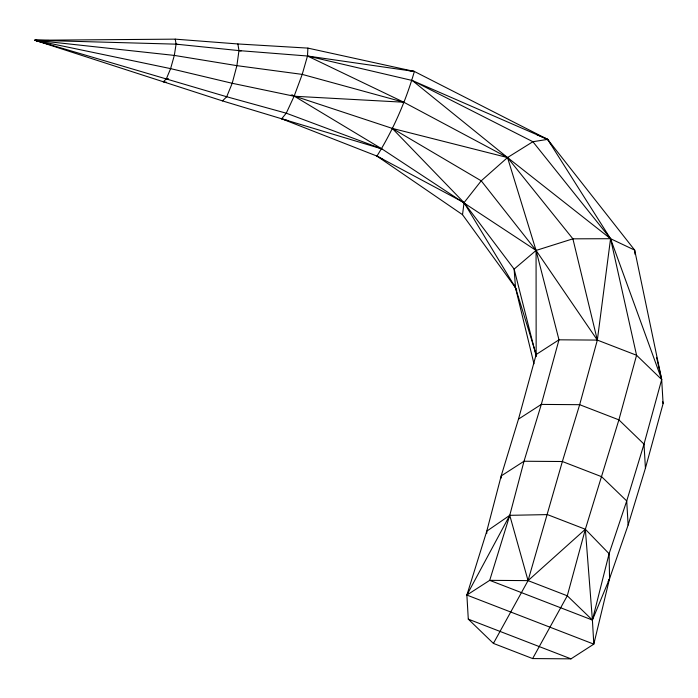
<?xml version="1.0" encoding="UTF-8"?>
<svg xmlns="http://www.w3.org/2000/svg" width="698" height="698" viewBox="0 0 698 698"><rect width="100%" height="100%" fill="white"/><g stroke="black" fill="none" stroke-linecap="round" stroke-linejoin="round"><path stroke-width="1.05" d="M307.905 48.11L307.486 56.006L302.217 74.389L294.111 96.228L286.259 113.189L281.66 118.782L222.479 100.905L34.9 40.248L175.25 39.149L237.887 43.957L307.905 48.11L414.368 71.449L547.651 139.382L634.683 250.12L661.687 379.52L663.1 403.61L645.423 468.21L628.13 525.036L609.563 578.607L592.401 620.051L593.815 644.141L570.99 658.851L532.635 658.572L493.407 643.408L468.288 619.143L466.875 595.062L486.776 531.161L501.181 475.949L518.483 419.123L536.16 354.523L536.064 250.442L507.525 157.556L412.256 80.479L307.486 56.006L238.969 50.596L176.088 44.157L34.9 40.248L226.702 96.743L286.259 113.189L381.972 148.936L536.064 250.442L597.34 340.092L636.567 355.265L661.687 379.52L644.01 444.12L626.717 500.946L609.092 553.715L592.401 620.051L489.708 580.343L466.875 595.062L593.815 644.141L609.563 578.607L609.092 553.715L585.352 529.259L547.407 514.601L509.758 515.325L486.776 531.161L486.811 533.324M516.729 290.691L515.499 287.689L462.53 214.696L464.039 202.656L481.227 180.826L507.525 157.556L532.897 141.72L547.651 139.382L550.713 143.875M237.887 43.957L238.969 50.596L236.892 65.647L232.207 83.28L226.702 96.743L222.479 100.905M175.25 39.149L176.088 44.157L174.317 55.412L170.609 68.631L166.394 78.743L163.271 81.902L166.473 82.259M407.964 70.428L414.368 71.449C405.861 100.983 393.201 129.985 376.937 156.073L281.66 118.782L287.942 120.606M608.15 581.547L609.563 578.607M467.869 593.152L466.875 595.062L509.758 515.325L524.015 461.238L541.316 404.412L558.985 339.813L536.064 250.442L481.227 180.826L392.232 128.371L291.101 94.972M493.407 643.408L528.054 580.623L562.37 461.518L579.663 404.692L597.34 340.092L610.558 238.707L547.651 139.382L536.701 134.574M532.635 658.572L567.282 595.795L585.352 529.259L618.89 419.856L636.567 355.265L610.558 238.707L532.897 141.72L412.256 80.479L547.651 139.382M518.483 419.123L541.316 404.412L579.663 404.692L618.89 419.856L644.01 444.12L645.423 468.21M49.061 40.458L34.9 40.248L47.447 43.852M166.394 78.743L168.55 78.787M41.391 40.842L34.9 40.248L170.609 68.631L232.207 83.28L294.111 96.228L403.793 102.222L507.525 157.556L610.558 238.707L634.683 250.12L634.979 254.255M414.368 71.449L307.486 56.006L403.793 102.222L302.217 74.389L236.892 65.647L174.317 55.412L34.9 40.248L39.175 41.086M238.969 50.596L241.089 50.998M176.088 44.157L178.226 44.576M281.66 118.782L381.972 148.936L292.322 94.989M468.288 619.143L570.99 658.851M462.53 214.696L376.937 156.073L464.039 202.656L514.138 269.105L536.282 356.617M376.937 156.073L383.56 159.79M533.979 363.815L515.499 287.689L464.039 202.656L392.232 128.371L507.525 157.556L572.892 238.829L597.34 340.092L558.985 339.813L536.16 354.523L515.499 287.689L514.033 284.793M656.556 357.359L661.687 379.52L610.558 238.707L572.892 238.829L536.064 250.442L514.138 269.105L515.499 287.689M662.672 401.481L663.1 403.61M628.13 525.036L626.717 500.946L601.597 476.682L562.37 461.518L524.015 461.238L501.181 475.949L501.304 478.043M509.758 515.325L489.708 580.343L528.054 580.623L567.282 595.795L592.401 620.051L585.352 529.259L528.054 580.623L509.758 515.325"/></g></svg>
